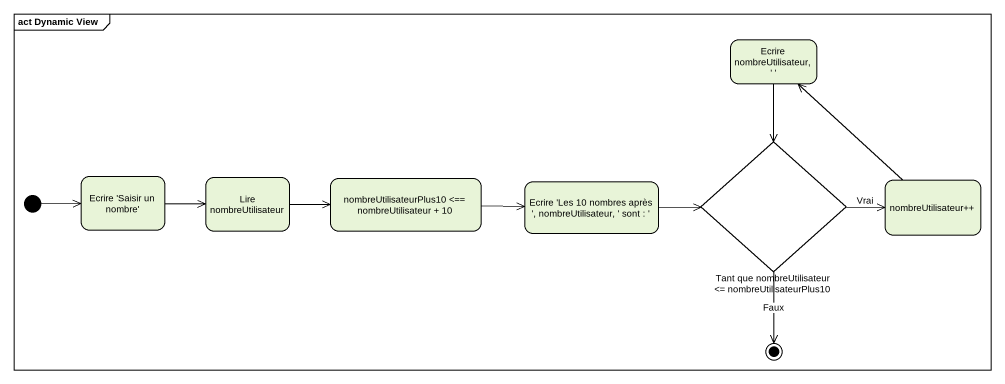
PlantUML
@startuml
mainframe act Dynamic View
hide empty description
state "Ecrire nombreUtilisateur, ' '" as Ecrire_nombreUtilisateur
state "Tant que nombreUtilisateur <= nombreUtilisateurPlus10" as Tant_que_nombreUtilisateur <<choice>>
state "Ecrire 'Saisir un nombre'" as Ecrire_Saisir_un_nombre
state "Lire nombreUtilisateur" as Lire_nombreUtilisateur
state "nombreUtilisateurPlus10 <== nombreUtilisateur + 10" as nombreUtilisateurPlus10
state "Ecrire 'Les 10 nombres après ', nombreUtilisateur, ' sont : '" as Ecrire_Les_10_nombres_après
state "nombreUtilisateur++" as nombreUtilisateur
[*] -right-> Ecrire_Saisir_un_nombre
Ecrire_nombreUtilisateur --> Tant_que_nombreUtilisateur
Tant_que_nombreUtilisateur -right-> nombreUtilisateur : Vrai
Ecrire_Saisir_un_nombre -right-> Lire_nombreUtilisateur
Lire_nombreUtilisateur -right-> nombreUtilisateurPlus10
nombreUtilisateurPlus10 -right-> Ecrire_Les_10_nombres_après
Ecrire_Les_10_nombres_après -right-> Tant_que_nombreUtilisateur
nombreUtilisateur -up-> Ecrire_nombreUtilisateur
Tant_que_nombreUtilisateur --> [*] : Faux
@enduml
